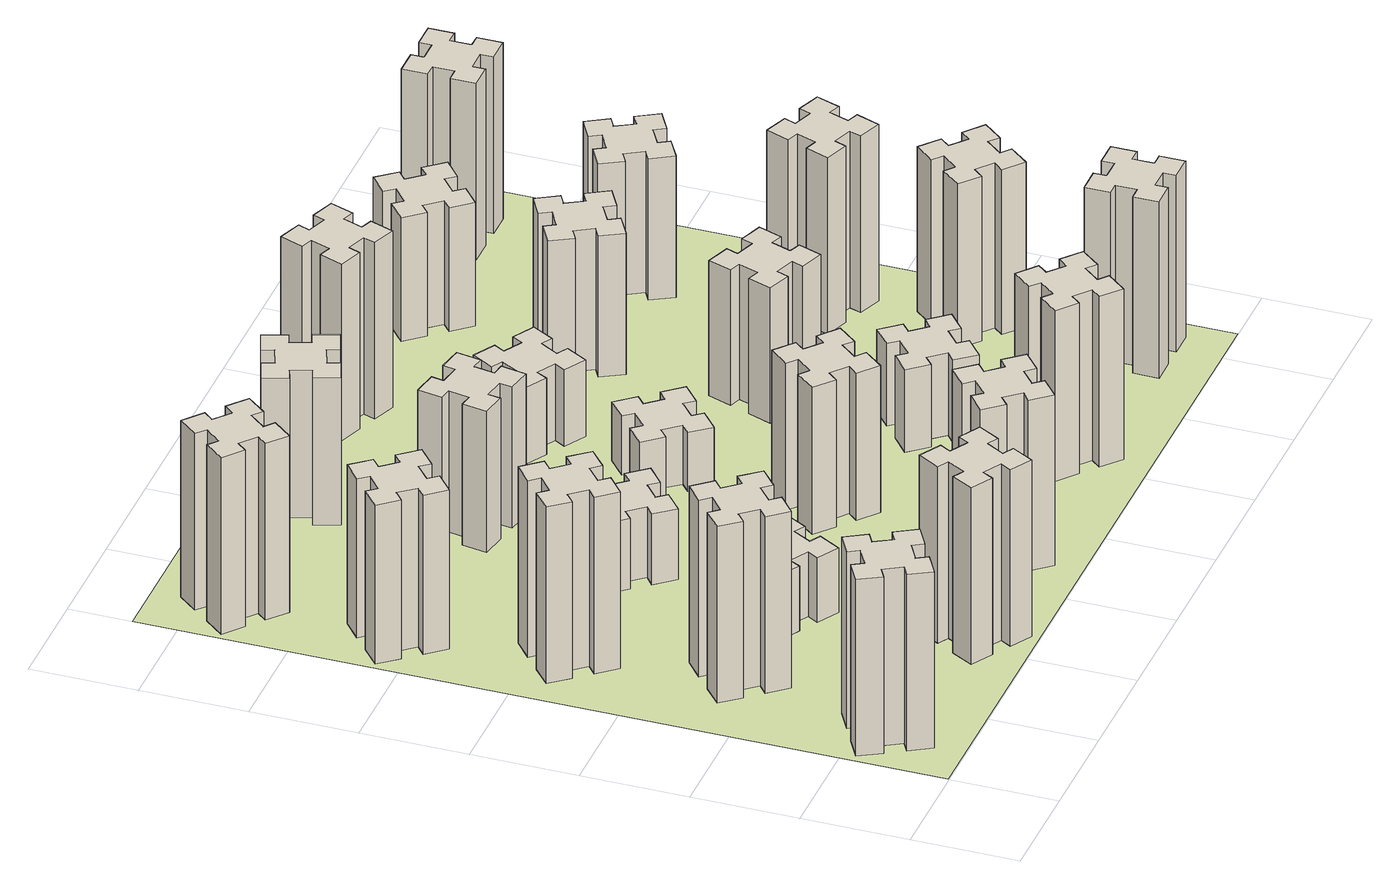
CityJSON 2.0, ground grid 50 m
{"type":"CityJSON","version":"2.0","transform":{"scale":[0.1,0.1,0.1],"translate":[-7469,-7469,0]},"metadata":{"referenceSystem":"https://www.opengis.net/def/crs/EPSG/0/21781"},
"CityObjects":{
"building1":{"type":"Building","attributes":{"class":"1000","function":"1000","usage":"1000","yearOfConstruction":2016,"roofType":"1000","measuredHeight":90,"storeysAboveGround":30,"storeysBelowGround":0},"geometry":[{"type":"Solid","lod":"1","boundaries":[[[[0,1,2,3,4,5,6,7,8,9,10,11,12,13,14,15,16,17,18,19]],[[17,16,20,21]],[[16,15,22,20]],[[15,14,23,22]],[[14,13,24,23]],[[13,12,25,24]],[[12,11,26,25]],[[11,10,27,26]],[[10,9,28,27]],[[9,8,29,28]],[[8,7,30,29]],[[7,6,31,30]],[[6,5,32,31]],[[5,4,33,32]],[[4,3,34,33]],[[3,2,35,34]],[[2,1,36,35]],[[1,0,37,36]],[[0,19,38,37]],[[19,18,39,38]],[[18,17,21,39]],[[24,25,26,27,28,29,30,31,32,33,34,35,36,37,38,39,21,20,22,23]]]]}]},
"building2":{"type":"Building","attributes":{"class":"1000","function":"1000","usage":"1000","yearOfConstruction":2016,"roofType":"1000","measuredHeight":90,"storeysAboveGround":30,"storeysBelowGround":0},"geometry":[{"type":"Solid","lod":"1","boundaries":[[[[40,41,42,43,44,45,46,47,48,49,50,51,52,53,54,55,56,57,58,59]],[[57,56,60,61]],[[56,55,62,60]],[[55,54,63,62]],[[54,53,64,63]],[[53,52,65,64]],[[52,51,66,65]],[[51,50,67,66]],[[50,49,68,67]],[[49,48,69,68]],[[48,47,70,69]],[[47,46,71,70]],[[46,45,72,71]],[[45,44,73,72]],[[44,43,74,73]],[[43,42,75,74]],[[42,41,76,75]],[[41,40,77,76]],[[40,59,78,77]],[[59,58,79,78]],[[58,57,61,79]],[[64,65,66,67,68,69,70,71,72,73,74,75,76,77,78,79,61,60,62,63]]]]}]},
"building3":{"type":"Building","attributes":{"class":"1000","function":"1000","usage":"1000","yearOfConstruction":2016,"roofType":"1000","measuredHeight":90,"storeysAboveGround":30,"storeysBelowGround":0},"geometry":[{"type":"Solid","lod":"1","boundaries":[[[[80,81,82,83,84,85,86,87,88,89,90,91,92,93,94,95,96,97,98,99]],[[97,96,100,101]],[[96,95,102,100]],[[95,94,103,102]],[[94,93,104,103]],[[93,92,105,104]],[[92,91,106,105]],[[91,90,107,106]],[[90,89,108,107]],[[89,88,109,108]],[[88,87,110,109]],[[87,86,111,110]],[[86,85,112,111]],[[85,84,113,112]],[[84,83,114,113]],[[83,82,115,114]],[[82,81,116,115]],[[81,80,117,116]],[[80,99,118,117]],[[99,98,119,118]],[[98,97,101,119]],[[104,105,106,107,108,109,110,111,112,113,114,115,116,117,118,119,101,100,102,103]]]]}]},
"building4":{"type":"Building","attributes":{"class":"1000","function":"1000","usage":"1000","yearOfConstruction":2016,"roofType":"1000","measuredHeight":81,"storeysAboveGround":30,"storeysBelowGround":0},"geometry":[{"type":"Solid","lod":"1","boundaries":[[[[120,121,122,123,124,125,126,127,128,129,130,131,132,133,134,135,136,137,138,139]],[[137,136,140,141]],[[136,135,142,140]],[[135,134,143,142]],[[134,133,144,143]],[[133,132,145,144]],[[132,131,146,145]],[[131,130,147,146]],[[130,129,148,147]],[[129,128,149,148]],[[128,127,150,149]],[[127,126,151,150]],[[126,125,152,151]],[[125,124,153,152]],[[124,123,154,153]],[[123,122,155,154]],[[122,121,156,155]],[[121,120,157,156]],[[120,139,158,157]],[[139,138,159,158]],[[138,137,141,159]],[[144,145,146,147,148,149,150,151,152,153,154,155,156,157,158,159,141,140,142,143]]]]}]},
"building5":{"type":"Building","attributes":{"class":"1000","function":"1000","usage":"1000","yearOfConstruction":2016,"roofType":"1000","measuredHeight":90,"storeysAboveGround":30,"storeysBelowGround":0},"geometry":[{"type":"Solid","lod":"1","boundaries":[[[[160,161,162,163,164,165,166,167,168,169,170,171,172,173,174,175,176,177,178,179]],[[177,176,180,181]],[[176,175,182,180]],[[175,174,183,182]],[[174,173,184,183]],[[173,172,185,184]],[[172,171,186,185]],[[171,170,187,186]],[[170,169,188,187]],[[169,168,189,188]],[[168,167,190,189]],[[167,166,191,190]],[[166,165,192,191]],[[165,164,193,192]],[[164,163,194,193]],[[163,162,195,194]],[[162,161,196,195]],[[161,160,197,196]],[[160,179,198,197]],[[179,178,199,198]],[[178,177,181,199]],[[184,185,186,187,188,189,190,191,192,193,194,195,196,197,198,199,181,180,182,183]]]]}]},
"building6":{"type":"Building","attributes":{"class":"1000","function":"1000","usage":"1000","yearOfConstruction":2016,"roofType":"1000","measuredHeight":90,"storeysAboveGround":30,"storeysBelowGround":0},"geometry":[{"type":"Solid","lod":"1","boundaries":[[[[200,201,202,203,204,205,206,207,208,209,210,211,212,213,214,215,216,217,218,219]],[[217,216,220,221]],[[216,215,222,220]],[[215,214,223,222]],[[214,213,224,223]],[[213,212,225,224]],[[212,211,226,225]],[[211,210,227,226]],[[210,209,228,227]],[[209,208,229,228]],[[208,207,230,229]],[[207,206,231,230]],[[206,205,232,231]],[[205,204,233,232]],[[204,203,234,233]],[[203,202,235,234]],[[202,201,236,235]],[[201,200,237,236]],[[200,219,238,237]],[[219,218,239,238]],[[218,217,221,239]],[[224,225,226,227,228,229,230,231,232,233,234,235,236,237,238,239,221,220,222,223]]]]}]},
"building7":{"type":"Building","attributes":{"class":"1000","function":"1000","usage":"1000","yearOfConstruction":2016,"roofType":"1000","measuredHeight":33,"storeysAboveGround":30,"storeysBelowGround":0},"geometry":[{"type":"Solid","lod":"1","boundaries":[[[[240,241,242,243,244,245,246,247,248,249,250,251,252,253,254,255,256,257,258,259]],[[257,256,260,261]],[[256,255,262,260]],[[255,254,263,262]],[[254,253,264,263]],[[253,252,265,264]],[[252,251,266,265]],[[251,250,267,266]],[[250,249,268,267]],[[249,248,269,268]],[[248,247,270,269]],[[247,246,271,270]],[[246,245,272,271]],[[245,244,273,272]],[[244,243,274,273]],[[243,242,275,274]],[[242,241,276,275]],[[241,240,277,276]],[[240,259,278,277]],[[259,258,279,278]],[[258,257,261,279]],[[264,265,266,267,268,269,270,271,272,273,274,275,276,277,278,279,261,260,262,263]]]]}]},
"building8":{"type":"Building","attributes":{"class":"1000","function":"1000","usage":"1000","yearOfConstruction":2016,"roofType":"1000","measuredHeight":36,"storeysAboveGround":30,"storeysBelowGround":0},"geometry":[{"type":"Solid","lod":"1","boundaries":[[[[280,281,282,283,284,285,286,287,288,289,290,291,292,293,294,295,296,297,298,299]],[[297,296,300,301]],[[296,295,302,300]],[[295,294,303,302]],[[294,293,304,303]],[[293,292,305,304]],[[292,291,306,305]],[[291,290,307,306]],[[290,289,308,307]],[[289,288,309,308]],[[288,287,310,309]],[[287,286,311,310]],[[286,285,312,311]],[[285,284,313,312]],[[284,283,314,313]],[[283,282,315,314]],[[282,281,316,315]],[[281,280,317,316]],[[280,299,318,317]],[[299,298,319,318]],[[298,297,301,319]],[[304,305,306,307,308,309,310,311,312,313,314,315,316,317,318,319,301,300,302,303]]]]}]},
"building9":{"type":"Building","attributes":{"class":"1000","function":"1000","usage":"1000","yearOfConstruction":2016,"roofType":"1000","measuredHeight":87,"storeysAboveGround":30,"storeysBelowGround":0},"geometry":[{"type":"Solid","lod":"1","boundaries":[[[[320,321,322,323,324,325,326,327,328,329,330,331,332,333,334,335,336,337,338,339]],[[337,336,340,341]],[[336,335,342,340]],[[335,334,343,342]],[[334,333,344,343]],[[333,332,345,344]],[[332,331,346,345]],[[331,330,347,346]],[[330,329,348,347]],[[329,328,349,348]],[[328,327,350,349]],[[327,326,351,350]],[[326,325,352,351]],[[325,324,353,352]],[[324,323,354,353]],[[323,322,355,354]],[[322,321,356,355]],[[321,320,357,356]],[[320,339,358,357]],[[339,338,359,358]],[[338,337,341,359]],[[344,345,346,347,348,349,350,351,352,353,354,355,356,357,358,359,341,340,342,343]]]]}]},
"building10":{"type":"Building","attributes":{"class":"1000","function":"1000","usage":"1000","yearOfConstruction":2016,"roofType":"1000","measuredHeight":72,"storeysAboveGround":30,"storeysBelowGround":0},"geometry":[{"type":"Solid","lod":"1","boundaries":[[[[360,361,362,363,364,365,366,367,368,369,370,371,372,373,374,375,376,377,378,379]],[[377,376,380,381]],[[376,375,382,380]],[[375,374,383,382]],[[374,373,384,383]],[[373,372,385,384]],[[372,371,386,385]],[[371,370,387,386]],[[370,369,388,387]],[[369,368,389,388]],[[368,367,390,389]],[[367,366,391,390]],[[366,365,392,391]],[[365,364,393,392]],[[364,363,394,393]],[[363,362,395,394]],[[362,361,396,395]],[[361,360,397,396]],[[360,379,398,397]],[[379,378,399,398]],[[378,377,381,399]],[[384,385,386,387,388,389,390,391,392,393,394,395,396,397,398,399,381,380,382,383]]]]}]},
"building11":{"type":"Building","attributes":{"class":"1000","function":"1000","usage":"1000","yearOfConstruction":2016,"roofType":"1000","measuredHeight":75,"storeysAboveGround":30,"storeysBelowGround":0},"geometry":[{"type":"Solid","lod":"1","boundaries":[[[[400,401,402,403,404,405,406,407,408,409,410,411,412,413,414,415,416,417,418,419]],[[417,416,420,421]],[[416,415,422,420]],[[415,414,423,422]],[[414,413,424,423]],[[413,412,425,424]],[[412,411,426,425]],[[411,410,427,426]],[[410,409,428,427]],[[409,408,429,428]],[[408,407,430,429]],[[407,406,431,430]],[[406,405,432,431]],[[405,404,433,432]],[[404,403,434,433]],[[403,402,435,434]],[[402,401,436,435]],[[401,400,437,436]],[[400,419,438,437]],[[419,418,439,438]],[[418,417,421,439]],[[424,425,426,427,428,429,430,431,432,433,434,435,436,437,438,439,421,420,422,423]]]]}]},
"building12":{"type":"Building","attributes":{"class":"1000","function":"1000","usage":"1000","yearOfConstruction":2016,"roofType":"1000","measuredHeight":75,"storeysAboveGround":30,"storeysBelowGround":0},"geometry":[{"type":"Solid","lod":"1","boundaries":[[[[440,441,442,443,444,445,446,447,448,449,450,451,452,453,454,455,456,457,458,459]],[[457,456,460,461]],[[456,455,462,460]],[[455,454,463,462]],[[454,453,464,463]],[[453,452,465,464]],[[452,451,466,465]],[[451,450,467,466]],[[450,449,468,467]],[[449,448,469,468]],[[448,447,470,469]],[[447,446,471,470]],[[446,445,472,471]],[[445,444,473,472]],[[444,443,474,473]],[[443,442,475,474]],[[442,441,476,475]],[[441,440,477,476]],[[440,459,478,477]],[[459,458,479,478]],[[458,457,461,479]],[[464,465,466,467,468,469,470,471,472,473,474,475,476,477,478,479,461,460,462,463]]]]}]},
"building13":{"type":"Building","attributes":{"class":"1000","function":"1000","usage":"1000","yearOfConstruction":2016,"roofType":"1000","measuredHeight":30,"storeysAboveGround":30,"storeysBelowGround":0},"geometry":[{"type":"Solid","lod":"1","boundaries":[[[[480,481,482,483,484,485,486,487,488,489,490,491,492,493,494,495,496,497,498,499]],[[497,496,500,501]],[[496,495,502,500]],[[495,494,503,502]],[[494,493,504,503]],[[493,492,505,504]],[[492,491,506,505]],[[491,490,507,506]],[[490,489,508,507]],[[489,488,509,508]],[[488,487,510,509]],[[487,486,511,510]],[[486,485,512,511]],[[485,484,513,512]],[[484,483,514,513]],[[483,482,515,514]],[[482,481,516,515]],[[481,480,517,516]],[[480,499,518,517]],[[499,498,519,518]],[[498,497,501,519]],[[504,505,506,507,508,509,510,511,512,513,514,515,516,517,518,519,501,500,502,503]]]]}]},
"building14":{"type":"Building","attributes":{"class":"1000","function":"1000","usage":"1000","yearOfConstruction":2016,"roofType":"1000","measuredHeight":87,"storeysAboveGround":30,"storeysBelowGround":0},"geometry":[{"type":"Solid","lod":"1","boundaries":[[[[520,521,522,523,524,525,526,527,528,529,530,531,532,533,534,535,536,537,538,539]],[[537,536,540,541]],[[536,535,542,540]],[[535,534,543,542]],[[534,533,544,543]],[[533,532,545,544]],[[532,531,546,545]],[[531,530,547,546]],[[530,529,548,547]],[[529,528,549,548]],[[528,527,550,549]],[[527,526,551,550]],[[526,525,552,551]],[[525,524,553,552]],[[524,523,554,553]],[[523,522,555,554]],[[522,521,556,555]],[[521,520,557,556]],[[520,539,558,557]],[[539,538,559,558]],[[538,537,541,559]],[[544,545,546,547,548,549,550,551,552,553,554,555,556,557,558,559,541,540,542,543]]]]}]},
"building15":{"type":"Building","attributes":{"class":"1000","function":"1000","usage":"1000","yearOfConstruction":2016,"roofType":"1000","measuredHeight":39,"storeysAboveGround":30,"storeysBelowGround":0},"geometry":[{"type":"Solid","lod":"1","boundaries":[[[[560,561,562,563,564,565,566,567,568,569,570,571,572,573,574,575,576,577,578,579]],[[577,576,580,581]],[[576,575,582,580]],[[575,574,583,582]],[[574,573,584,583]],[[573,572,585,584]],[[572,571,586,585]],[[571,570,587,586]],[[570,569,588,587]],[[569,568,589,588]],[[568,567,590,589]],[[567,566,591,590]],[[566,565,592,591]],[[565,564,593,592]],[[564,563,594,593]],[[563,562,595,594]],[[562,561,596,595]],[[561,560,597,596]],[[560,579,598,597]],[[579,578,599,598]],[[578,577,581,599]],[[584,585,586,587,588,589,590,591,592,593,594,595,596,597,598,599,581,580,582,583]]]]}]},
"building16":{"type":"Building","attributes":{"class":"1000","function":"1000","usage":"1000","yearOfConstruction":2016,"roofType":"1000","measuredHeight":90,"storeysAboveGround":30,"storeysBelowGround":0},"geometry":[{"type":"Solid","lod":"1","boundaries":[[[[600,601,602,603,604,605,606,607,608,609,610,611,612,613,614,615,616,617,618,619]],[[617,616,620,621]],[[616,615,622,620]],[[615,614,623,622]],[[614,613,624,623]],[[613,612,625,624]],[[612,611,626,625]],[[611,610,627,626]],[[610,609,628,627]],[[609,608,629,628]],[[608,607,630,629]],[[607,606,631,630]],[[606,605,632,631]],[[605,604,633,632]],[[604,603,634,633]],[[603,602,635,634]],[[602,601,636,635]],[[601,600,637,636]],[[600,619,638,637]],[[619,618,639,638]],[[618,617,621,639]],[[624,625,626,627,628,629,630,631,632,633,634,635,636,637,638,639,621,620,622,623]]]]}]},
"building17":{"type":"Building","attributes":{"class":"1000","function":"1000","usage":"1000","yearOfConstruction":2016,"roofType":"1000","measuredHeight":42,"storeysAboveGround":30,"storeysBelowGround":0},"geometry":[{"type":"Solid","lod":"1","boundaries":[[[[640,641,642,643,644,645,646,647,648,649,650,651,652,653,654,655,656,657,658,659]],[[657,656,660,661]],[[656,655,662,660]],[[655,654,663,662]],[[654,653,664,663]],[[653,652,665,664]],[[652,651,666,665]],[[651,650,667,666]],[[650,649,668,667]],[[649,648,669,668]],[[648,647,670,669]],[[647,646,671,670]],[[646,645,672,671]],[[645,644,673,672]],[[644,643,674,673]],[[643,642,675,674]],[[642,641,676,675]],[[641,640,677,676]],[[640,659,678,677]],[[659,658,679,678]],[[658,657,661,679]],[[664,665,666,667,668,669,670,671,672,673,674,675,676,677,678,679,661,660,662,663]]]]}]},
"building18":{"type":"Building","attributes":{"class":"1000","function":"1000","usage":"1000","yearOfConstruction":2016,"roofType":"1000","measuredHeight":69,"storeysAboveGround":30,"storeysBelowGround":0},"geometry":[{"type":"Solid","lod":"1","boundaries":[[[[680,681,682,683,684,685,686,687,688,689,690,691,692,693,694,695,696,697,698,699]],[[697,696,700,701]],[[696,695,702,700]],[[695,694,703,702]],[[694,693,704,703]],[[693,692,705,704]],[[692,691,706,705]],[[691,690,707,706]],[[690,689,708,707]],[[689,688,709,708]],[[688,687,710,709]],[[687,686,711,710]],[[686,685,712,711]],[[685,684,713,712]],[[684,683,714,713]],[[683,682,715,714]],[[682,681,716,715]],[[681,680,717,716]],[[680,699,718,717]],[[699,698,719,718]],[[698,697,701,719]],[[704,705,706,707,708,709,710,711,712,713,714,715,716,717,718,719,701,700,702,703]]]]}]},
"building19":{"type":"Building","attributes":{"class":"1000","function":"1000","usage":"1000","yearOfConstruction":2016,"roofType":"1000","measuredHeight":72,"storeysAboveGround":30,"storeysBelowGround":0},"geometry":[{"type":"Solid","lod":"1","boundaries":[[[[720,721,722,723,724,725,726,727,728,729,730,731,732,733,734,735,736,737,738,739]],[[737,736,740,741]],[[736,735,742,740]],[[735,734,743,742]],[[734,733,744,743]],[[733,732,745,744]],[[732,731,746,745]],[[731,730,747,746]],[[730,729,748,747]],[[729,728,749,748]],[[728,727,750,749]],[[727,726,751,750]],[[726,725,752,751]],[[725,724,753,752]],[[724,723,754,753]],[[723,722,755,754]],[[722,721,756,755]],[[721,720,757,756]],[[720,739,758,757]],[[739,738,759,758]],[[738,737,741,759]],[[744,745,746,747,748,749,750,751,752,753,754,755,756,757,758,759,741,740,742,743]]]]}]},
"building20":{"type":"Building","attributes":{"class":"1000","function":"1000","usage":"1000","yearOfConstruction":2016,"roofType":"1000","measuredHeight":90,"storeysAboveGround":30,"storeysBelowGround":0},"geometry":[{"type":"Solid","lod":"1","boundaries":[[[[760,761,762,763,764,765,766,767,768,769,770,771,772,773,774,775,776,777,778,779]],[[777,776,780,781]],[[776,775,782,780]],[[775,774,783,782]],[[774,773,784,783]],[[773,772,785,784]],[[772,771,786,785]],[[771,770,787,786]],[[770,769,788,787]],[[769,768,789,788]],[[768,767,790,789]],[[767,766,791,790]],[[766,765,792,791]],[[765,764,793,792]],[[764,763,794,793]],[[763,762,795,794]],[[762,761,796,795]],[[761,760,797,796]],[[760,779,798,797]],[[779,778,799,798]],[[778,777,781,799]],[[784,785,786,787,788,789,790,791,792,793,794,795,796,797,798,799,781,780,782,783]]]]}]},
"building21":{"type":"Building","attributes":{"class":"1000","function":"1000","usage":"1000","yearOfConstruction":2016,"roofType":"1000","measuredHeight":63,"storeysAboveGround":30,"storeysBelowGround":0},"geometry":[{"type":"Solid","lod":"1","boundaries":[[[[800,801,802,803,804,805,806,807,808,809,810,811,812,813,814,815,816,817,818,819]],[[817,816,820,821]],[[816,815,822,820]],[[815,814,823,822]],[[814,813,824,823]],[[813,812,825,824]],[[812,811,826,825]],[[811,810,827,826]],[[810,809,828,827]],[[809,808,829,828]],[[808,807,830,829]],[[807,806,831,830]],[[806,805,832,831]],[[805,804,833,832]],[[804,803,834,833]],[[803,802,835,834]],[[802,801,836,835]],[[801,800,837,836]],[[800,819,838,837]],[[819,818,839,838]],[[818,817,821,839]],[[824,825,826,827,828,829,830,831,832,833,834,835,836,837,838,839,821,820,822,823]]]]}]},
"building22":{"type":"Building","attributes":{"class":"1000","function":"1000","usage":"1000","yearOfConstruction":2016,"roofType":"1000","measuredHeight":84,"storeysAboveGround":30,"storeysBelowGround":0},"geometry":[{"type":"Solid","lod":"1","boundaries":[[[[840,841,842,843,844,845,846,847,848,849,850,851,852,853,854,855,856,857,858,859]],[[857,856,860,861]],[[856,855,862,860]],[[855,854,863,862]],[[854,853,864,863]],[[853,852,865,864]],[[852,851,866,865]],[[851,850,867,866]],[[850,849,868,867]],[[849,848,869,868]],[[848,847,870,869]],[[847,846,871,870]],[[846,845,872,871]],[[845,844,873,872]],[[844,843,874,873]],[[843,842,875,874]],[[842,841,876,875]],[[841,840,877,876]],[[840,859,878,877]],[[859,858,879,878]],[[858,857,861,879]],[[864,865,866,867,868,869,870,871,872,873,874,875,876,877,878,879,861,860,862,863]]]]}]},
"building23":{"type":"Building","attributes":{"class":"1000","function":"1000","usage":"1000","yearOfConstruction":2016,"roofType":"1000","measuredHeight":90,"storeysAboveGround":30,"storeysBelowGround":0},"geometry":[{"type":"Solid","lod":"1","boundaries":[[[[880,881,882,883,884,885,886,887,888,889,890,891,892,893,894,895,896,897,898,899]],[[897,896,900,901]],[[896,895,902,900]],[[895,894,903,902]],[[894,893,904,903]],[[893,892,905,904]],[[892,891,906,905]],[[891,890,907,906]],[[890,889,908,907]],[[889,888,909,908]],[[888,887,910,909]],[[887,886,911,910]],[[886,885,912,911]],[[885,884,913,912]],[[884,883,914,913]],[[883,882,915,914]],[[882,881,916,915]],[[881,880,917,916]],[[880,899,918,917]],[[899,898,919,918]],[[898,897,901,919]],[[904,905,906,907,908,909,910,911,912,913,914,915,916,917,918,919,901,900,902,903]]]]}]},
"building24":{"type":"Building","attributes":{"class":"1000","function":"1000","usage":"1000","yearOfConstruction":2016,"roofType":"1000","measuredHeight":72,"storeysAboveGround":30,"storeysBelowGround":0},"geometry":[{"type":"Solid","lod":"1","boundaries":[[[[920,921,922,923,924,925,926,927,928,929,930,931,932,933,934,935,936,937,938,939]],[[937,936,940,941]],[[936,935,942,940]],[[935,934,943,942]],[[934,933,944,943]],[[933,932,945,944]],[[932,931,946,945]],[[931,930,947,946]],[[930,929,948,947]],[[929,928,949,948]],[[928,927,950,949]],[[927,926,951,950]],[[926,925,952,951]],[[925,924,953,952]],[[924,923,954,953]],[[923,922,955,954]],[[922,921,956,955]],[[921,920,957,956]],[[920,939,958,957]],[[939,938,959,958]],[[938,937,941,959]],[[944,945,946,947,948,949,950,951,952,953,954,955,956,957,958,959,941,940,942,943]]]]}]},
"building25":{"type":"Building","attributes":{"class":"1000","function":"1000","usage":"1000","yearOfConstruction":2016,"roofType":"1000","measuredHeight":90,"storeysAboveGround":30,"storeysBelowGround":0},"geometry":[{"type":"Solid","lod":"1","boundaries":[[[[960,961,962,963,964,965,966,967,968,969,970,971,972,973,974,975,976,977,978,979]],[[977,976,980,981]],[[976,975,982,980]],[[975,974,983,982]],[[974,973,984,983]],[[973,972,985,984]],[[972,971,986,985]],[[971,970,987,986]],[[970,969,988,987]],[[969,968,989,988]],[[968,967,990,989]],[[967,966,991,990]],[[966,965,992,991]],[[965,964,993,992]],[[964,963,994,993]],[[963,962,995,994]],[[962,961,996,995]],[[961,960,997,996]],[[960,979,998,997]],[[979,978,999,998]],[[978,977,981,999]],[[984,985,986,987,988,989,990,991,992,993,994,995,996,997,998,999,981,980,982,983]]]]}]},
"landuse1":{"type":"LandUse","attributes":{"name":"plot1","function":"1010"},"geometry":[{"type":"MultiSurface","lod":"1","boundaries":[[[1000,1001,1002,1003]]]}]}
},
"vertices":[
[287,255,0],[374,305,0],[404,253,0],[508,313,0],[448,417,0],[396,387,0],[346,474,0],[398,504,0],[338,608,0],[234,548,0],[264,496,0],[177,446,0],[147,498,0],[43,438,0],[103,334,0],[155,364,0],[205,277,0],[153,247,0],[213,143,0],[317,203,0],[205,277,900],[153,247,900],[155,364,900],[103,334,900],[43,438,900],[147,498,900],[177,446,900],[264,496,900],[234,548,900],[338,608,900],[398,504,900],[346,474,900],[396,387,900],[448,417,900],[508,313,900],[404,253,900],[374,305,900],[287,255,900],[317,203,900],[213,143,900],
[592,1148,0],[527,1224,0],[573,1263,0],[496,1355,0],[404,1278,0],[443,1232,0],[366,1167,0],[328,1213,0],[236,1136,0],[313,1044,0],[359,1083,0],[423,1006,0],[377,968,0],[454,876,0],[546,953,0],[508,999,0],[584,1063,0],[623,1017,0],[715,1094,0],[638,1186,0],[584,1063,900],[623,1017,900],[508,999,900],[546,953,900],[454,876,900],[377,968,900],[423,1006,900],[359,1083,900],[313,1044,900],[236,1136,900],[328,1213,900],[366,1167,900],[443,1232,900],[404,1278,900],[496,1355,900],[573,1263,900],[527,1224,900],[592,1148,900],[638,1186,900],[715,1094,900],
[492,1888,0],[427,1964,0],[473,2003,0],[396,2095,0],[304,2018,0],[343,1972,0],[266,1907,0],[228,1953,0],[136,1876,0],[213,1784,0],[259,1823,0],[323,1746,0],[277,1708,0],[354,1616,0],[446,1693,0],[408,1739,0],[484,1803,0],[523,1757,0],[615,1834,0],[538,1926,0],[484,1803,900],[523,1757,900],[408,1739,900],[446,1693,900],[354,1616,900],[277,1708,900],[323,1746,900],[259,1823,900],[213,1784,900],[136,1876,900],[228,1953,900],[266,1907,900],[343,1972,900],[304,2018,900],[396,2095,900],[473,2003,900],[427,1964,900],[492,1888,900],[538,1926,900],[615,1834,900],
[243,2712,0],[166,2647,0],[128,2693,0],[36,2616,0],[113,2524,0],[159,2563,0],[223,2486,0],[177,2448,0],[254,2356,0],[346,2433,0],[308,2479,0],[384,2543,0],[423,2497,0],[515,2574,0],[438,2666,0],[392,2628,0],[327,2704,0],[373,2743,0],[296,2835,0],[204,2758,0],[327,2704,810],[373,2743,810],[392,2628,810],[438,2666,810],[515,2574,810],[423,2497,810],[384,2543,810],[308,2479,810],[346,2433,810],[254,2356,810],[177,2448,810],[223,2486,810],[159,2563,810],[113,2524,810],[36,2616,810],[128,2693,810],[166,2647,810],[243,2712,810],[204,2758,810],[296,2835,810],
[1214,346,0],[1127,396,0],[1157,448,0],[1053,508,0],[993,404,0],[1045,374,0],[995,287,0],[943,317,0],[883,213,0],[987,153,0],[1017,205,0],[1104,155,0],[1074,103,0],[1178,43,0],[1238,147,0],[1186,177,0],[1236,264,0],[1288,234,0],[1348,338,0],[1244,398,0],[1236,264,900],[1288,234,900],[1186,177,900],[1238,147,900],[1178,43,900],[1074,103,900],[1104,155,900],[1017,205,900],[987,153,900],[883,213,900],[943,317,900],[995,287,900],[1045,374,900],[993,404,900],[1053,508,900],[1157,448,900],[1127,396,900],[1214,346,900],[1244,398,900],[1348,338,900],
[384,3387,0],[308,3452,0],[346,3498,0],[254,3575,0],[177,3483,0],[223,3444,0],[159,3368,0],[113,3406,0],[36,3314,0],[128,3237,0],[166,3283,0],[243,3219,0],[204,3173,0],[296,3096,0],[373,3188,0],[327,3226,0],[392,3303,0],[438,3264,0],[515,3356,0],[423,3433,0],[392,3303,900],[438,3264,900],[327,3226,900],[373,3188,900],[296,3096,900],[204,3173,900],[243,3219,900],[166,3283,900],[128,3237,900],[36,3314,900],[113,3406,900],[159,3368,900],[223,3444,900],[177,3483,900],[254,3575,900],[346,3498,900],[308,3452,900],[384,3387,900],[423,3433,900],[515,3356,900],
[1086,1017,0],[1136,1104,0],[1188,1074,0],[1248,1178,0],[1144,1238,0],[1114,1186,0],[1027,1236,0],[1057,1288,0],[953,1348,0],[893,1244,0],[945,1214,0],[895,1127,0],[843,1157,0],[783,1053,0],[887,993,0],[917,1045,0],[1004,995,0],[974,943,0],[1078,883,0],[1138,987,0],[1004,995,330],[974,943,330],[917,1045,330],[887,993,330],[783,1053,330],[843,1157,330],[895,1127,330],[945,1214,330],[893,1244,330],[953,1348,330],[1057,1288,330],[1027,1236,330],[1114,1186,330],[1144,1238,330],[1248,1178,330],[1188,1074,330],[1136,1104,330],[1086,1017,330],[1138,987,330],[1078,883,330],
[1083,1972,0],[1006,1907,0],[968,1953,0],[876,1876,0],[953,1784,0],[999,1823,0],[1063,1746,0],[1017,1708,0],[1094,1616,0],[1186,1693,0],[1148,1739,0],[1224,1803,0],[1263,1757,0],[1355,1834,0],[1278,1926,0],[1232,1888,0],[1167,1964,0],[1213,2003,0],[1136,2095,0],[1044,2018,0],[1167,1964,360],[1213,2003,360],[1232,1888,360],[1278,1926,360],[1355,1834,360],[1263,1757,360],[1224,1803,360],[1148,1739,360],[1186,1693,360],[1094,1616,360],[1017,1708,360],[1063,1746,360],[999,1823,360],[953,1784,360],[876,1876,360],[968,1953,360],[1006,1907,360],[1083,1972,360],[1044,2018,360],[1136,2095,360],
[1639,343,0],[1703,266,0],[1657,228,0],[1734,136,0],[1826,213,0],[1788,259,0],[1864,323,0],[1903,277,0],[1995,354,0],[1918,446,0],[1872,408,0],[1807,484,0],[1853,523,0],[1776,615,0],[1684,538,0],[1723,492,0],[1646,427,0],[1608,473,0],[1516,396,0],[1593,304,0],[1646,427,870],[1608,473,870],[1723,492,870],[1684,538,870],[1776,615,870],[1853,523,870],[1807,484,870],[1872,408,870],[1918,446,870],[1995,354,870],[1903,277,870],[1864,323,870],[1788,259,870],[1826,213,870],[1734,136,870],[1657,228,870],[1703,266,870],[1639,343,870],[1593,304,870],[1516,396,870],
[1147,2496,0],[1245,2478,0],[1235,2419,0],[1353,2398,0],[1374,2517,0],[1315,2527,0],[1332,2625,0],[1391,2615,0],[1412,2733,0],[1294,2754,0],[1284,2695,0],[1185,2712,0],[1196,2771,0],[1077,2792,0],[1057,2674,0],[1116,2664,0],[1098,2565,0],[1039,2576,0],[1018,2457,0],[1137,2437,0],[1098,2565,720],[1039,2576,720],[1116,2664,720],[1057,2674,720],[1077,2792,720],[1196,2771,720],[1185,2712,720],[1284,2695,720],[1294,2754,720],[1412,2733,720],[1391,2615,720],[1332,2625,720],[1315,2527,720],[1374,2517,720],[1353,2398,720],[1235,2419,720],[1245,2478,720],[1147,2496,720],[1137,2437,720],[1018,2457,720],
[1125,3456,0],[1031,3422,0],[1010,3478,0],[897,3437,0],[939,3324,0],[995,3345,0],[1029,3251,0],[973,3230,0],[1014,3117,0],[1127,3159,0],[1106,3215,0],[1200,3249,0],[1220,3193,0],[1333,3234,0],[1292,3347,0],[1236,3326,0],[1202,3420,0],[1258,3440,0],[1217,3553,0],[1104,3512,0],[1202,3420,750],[1258,3440,750],[1236,3326,750],[1292,3347,750],[1333,3234,750],[1220,3193,750],[1200,3249,750],[1106,3215,750],[1127,3159,750],[1014,3117,750],[973,3230,750],[1029,3251,750],[995,3345,750],[939,3324,750],[897,3437,750],[1010,3478,750],[1031,3422,750],[1125,3456,750],[1104,3512,750],[1217,3553,750],
[1803,1324,0],[1739,1248,0],[1693,1286,0],[1616,1194,0],[1708,1117,0],[1746,1163,0],[1823,1099,0],[1784,1053,0],[1876,976,0],[1953,1068,0],[1907,1106,0],[1972,1183,0],[2018,1144,0],[2095,1236,0],[2003,1313,0],[1964,1267,0],[1888,1332,0],[1926,1378,0],[1834,1455,0],[1757,1363,0],[1888,1332,750],[1926,1378,750],[1964,1267,750],[2003,1313,750],[2095,1236,750],[2018,1144,750],[1972,1183,750],[1907,1106,750],[1953,1068,750],[1876,976,750],[1784,1053,750],[1823,1099,750],[1746,1163,750],[1708,1117,750],[1616,1194,750],[1693,1286,750],[1739,1248,750],[1803,1324,750],[1757,1363,750],[1834,1455,750],
[1972,1988,0],[1907,2064,0],[1953,2103,0],[1876,2195,0],[1784,2118,0],[1823,2072,0],[1746,2007,0],[1708,2053,0],[1616,1976,0],[1693,1884,0],[1739,1923,0],[1803,1846,0],[1757,1808,0],[1834,1716,0],[1926,1793,0],[1888,1839,0],[1964,1903,0],[2003,1857,0],[2095,1934,0],[2018,2026,0],[1964,1903,300],[2003,1857,300],[1888,1839,300],[1926,1793,300],[1834,1716,300],[1757,1808,300],[1803,1846,300],[1739,1923,300],[1693,1884,300],[1616,1976,300],[1708,2053,300],[1746,2007,300],[1823,2072,300],[1784,2118,300],[1876,2195,300],[1953,2103,300],[1907,2064,300],[1972,1988,300],[2018,2026,300],[2095,1934,300],
[2486,323,0],[2563,259,0],[2524,213,0],[2616,136,0],[2693,228,0],[2647,266,0],[2712,343,0],[2758,304,0],[2835,396,0],[2743,473,0],[2704,427,0],[2628,492,0],[2666,538,0],[2574,615,0],[2497,523,0],[2543,484,0],[2479,408,0],[2433,446,0],[2356,354,0],[2448,277,0],[2479,408,870],[2433,446,870],[2543,484,870],[2497,523,870],[2574,615,870],[2666,538,870],[2628,492,870],[2704,427,870],[2743,473,870],[2835,396,870],[2758,304,870],[2712,343,870],[2647,266,870],[2693,228,870],[2616,136,870],[2524,213,870],[2563,259,870],[2486,323,870],[2448,277,870],[2356,354,870],
[2026,2497,0],[2076,2584,0],[2128,2554,0],[2188,2658,0],[2084,2718,0],[2054,2666,0],[1967,2716,0],[1997,2768,0],[1893,2828,0],[1833,2724,0],[1885,2694,0],[1835,2607,0],[1783,2637,0],[1723,2533,0],[1827,2473,0],[1857,2525,0],[1944,2475,0],[1914,2423,0],[2018,2363,0],[2078,2467,0],[1944,2475,390],[1914,2423,390],[1857,2525,390],[1827,2473,390],[1723,2533,390],[1783,2637,390],[1835,2607,390],[1885,2694,390],[1833,2724,390],[1893,2828,390],[1997,2768,390],[1967,2716,390],[2054,2666,390],[2084,2718,390],[2188,2658,390],[2128,2554,390],[2076,2584,390],[2026,2497,390],[2078,2467,390],[2018,2363,390],
[1769,3520,0],[1735,3426,0],[1679,3447,0],[1637,3334,0],[1750,3293,0],[1771,3349,0],[1865,3315,0],[1844,3259,0],[1957,3217,0],[1998,3330,0],[1942,3351,0],[1976,3445,0],[2032,3424,0],[2073,3537,0],[1960,3578,0],[1940,3522,0],[1846,3556,0],[1867,3612,0],[1754,3653,0],[1713,3540,0],[1846,3556,900],[1867,3612,900],[1940,3522,900],[1960,3578,900],[2073,3537,900],[2032,3424,900],[1976,3445,900],[1942,3351,900],[1998,3330,900],[1957,3217,900],[1844,3259,900],[1865,3315,900],[1771,3349,900],[1750,3293,900],[1637,3334,900],[1679,3447,900],[1735,3426,900],[1769,3520,900],[1713,3540,900],[1754,3653,900],
[2563,1132,0],[2486,1067,0],[2448,1113,0],[2356,1036,0],[2433,944,0],[2479,983,0],[2543,906,0],[2497,868,0],[2574,776,0],[2666,853,0],[2628,899,0],[2704,963,0],[2743,917,0],[2835,994,0],[2758,1086,0],[2712,1048,0],[2647,1124,0],[2693,1163,0],[2616,1255,0],[2524,1178,0],[2647,1124,420],[2693,1163,420],[2712,1048,420],[2758,1086,420],[2835,994,420],[2743,917,420],[2704,963,420],[2628,899,420],[2666,853,420],[2574,776,420],[2497,868,420],[2543,906,420],[2479,983,420],[2433,944,420],[2356,1036,420],[2448,1113,420],[2486,1067,420],[2563,1132,420],[2524,1178,420],[2616,1255,420],
[2682,1671,0],[2716,1765,0],[2772,1744,0],[2813,1857,0],[2700,1898,0],[2680,1842,0],[2586,1876,0],[2607,1932,0],[2494,1973,0],[2453,1860,0],[2509,1840,0],[2475,1746,0],[2419,1767,0],[2377,1654,0],[2490,1613,0],[2511,1669,0],[2605,1635,0],[2584,1579,0],[2697,1537,0],[2738,1650,0],[2605,1635,690],[2584,1579,690],[2511,1669,690],[2490,1613,690],[2377,1654,690],[2419,1767,690],[2475,1746,690],[2509,1840,690],[2453,1860,690],[2494,1973,690],[2607,1932,690],[2586,1876,690],[2680,1842,690],[2700,1898,690],[2813,1857,690],[2772,1744,690],[2716,1765,690],[2682,1671,690],[2738,1650,690],[2697,1537,690],
[2607,2475,0],[2694,2525,0],[2724,2473,0],[2828,2533,0],[2768,2637,0],[2716,2607,0],[2666,2694,0],[2718,2724,0],[2658,2828,0],[2554,2768,0],[2584,2716,0],[2497,2666,0],[2467,2718,0],[2363,2658,0],[2423,2554,0],[2475,2584,0],[2525,2497,0],[2473,2467,0],[2533,2363,0],[2637,2423,0],[2525,2497,720],[2473,2467,720],[2475,2584,720],[2423,2554,720],[2363,2658,720],[2467,2718,720],[2497,2666,720],[2584,2716,720],[2554,2768,720],[2658,2828,720],[2718,2724,720],[2666,2694,720],[2716,2607,720],[2768,2637,720],[2828,2533,720],[2724,2473,720],[2694,2525,720],[2607,2475,720],[2637,2423,720],[2533,2363,720],
[3485,485,0],[3385,485,0],[3385,545,0],[3265,545,0],[3265,425,0],[3325,425,0],[3325,325,0],[3265,325,0],[3265,205,0],[3385,205,0],[3385,265,0],[3485,265,0],[3485,205,0],[3605,205,0],[3605,325,0],[3545,325,0],[3545,425,0],[3605,425,0],[3605,545,0],[3485,545,0],[3545,425,900],[3605,425,900],[3545,325,900],[3605,325,900],[3605,205,900],[3485,205,900],[3485,265,900],[3385,265,900],[3385,205,900],[3265,205,900],[3265,325,900],[3325,325,900],[3325,425,900],[3265,425,900],[3265,545,900],[3385,545,900],[3385,485,900],[3485,485,900],[3485,545,900],[3605,545,900],
[2812,3368,0],[2747,3444,0],[2793,3483,0],[2716,3575,0],[2624,3498,0],[2663,3452,0],[2586,3387,0],[2548,3433,0],[2456,3356,0],[2533,3264,0],[2579,3303,0],[2643,3226,0],[2597,3188,0],[2674,3096,0],[2766,3173,0],[2728,3219,0],[2804,3283,0],[2843,3237,0],[2935,3314,0],[2858,3406,0],[2804,3283,630],[2843,3237,630],[2728,3219,630],[2766,3173,630],[2674,3096,630],[2597,3188,630],[2643,3226,630],[2579,3303,630],[2533,3264,630],[2456,3356,630],[2548,3433,630],[2586,3387,630],[2663,3452,630],[2624,3498,630],[2716,3575,630],[2793,3483,630],[2747,3444,630],[2812,3368,630],[2858,3406,630],[2935,3314,630],
[3487,1006,0],[3552,1083,0],[3598,1044,0],[3675,1136,0],[3583,1213,0],[3544,1167,0],[3468,1232,0],[3506,1278,0],[3414,1355,0],[3337,1263,0],[3383,1224,0],[3319,1148,0],[3273,1186,0],[3196,1094,0],[3288,1017,0],[3326,1063,0],[3403,999,0],[3364,953,0],[3456,876,0],[3533,968,0],[3403,999,840],[3364,953,840],[3326,1063,840],[3288,1017,840],[3196,1094,840],[3273,1186,840],[3319,1148,840],[3383,1224,840],[3337,1263,840],[3414,1355,840],[3506,1278,840],[3468,1232,840],[3544,1167,840],[3583,1213,840],[3675,1136,840],[3598,1044,840],[3552,1083,840],[3487,1006,840],[3533,968,840],[3456,876,840],
[3420,1842,0],[3326,1876,0],[3347,1932,0],[3234,1973,0],[3193,1860,0],[3249,1840,0],[3215,1746,0],[3159,1767,0],[3117,1654,0],[3230,1613,0],[3251,1669,0],[3345,1635,0],[3324,1579,0],[3437,1537,0],[3478,1650,0],[3422,1671,0],[3456,1765,0],[3512,1744,0],[3553,1857,0],[3440,1898,0],[3456,1765,900],[3512,1744,900],[3422,1671,900],[3478,1650,900],[3437,1537,900],[3324,1579,900],[3345,1635,900],[3251,1669,900],[3230,1613,900],[3117,1654,900],[3159,1767,900],[3215,1746,900],[3249,1840,900],[3193,1860,900],[3234,1973,900],[3347,1932,900],[3326,1876,900],[3420,1842,900],[3440,1898,900],[3553,1857,900],
[3247,2475,0],[3334,2525,0],[3364,2473,0],[3468,2533,0],[3408,2637,0],[3356,2607,0],[3306,2694,0],[3358,2724,0],[3298,2828,0],[3194,2768,0],[3224,2716,0],[3137,2666,0],[3107,2718,0],[3003,2658,0],[3063,2554,0],[3115,2584,0],[3165,2497,0],[3113,2467,0],[3173,2363,0],[3277,2423,0],[3165,2497,720],[3113,2467,720],[3115,2584,720],[3063,2554,720],[3003,2658,720],[3107,2718,720],[3137,2666,720],[3224,2716,720],[3194,2768,720],[3298,2828,720],[3358,2724,720],[3306,2694,720],[3356,2607,720],[3408,2637,720],[3468,2533,720],[3364,2473,720],[3334,2525,720],[3247,2475,720],[3277,2423,720],[3173,2363,720],
[3285,3325,0],[3385,3325,0],[3385,3265,0],[3505,3265,0],[3505,3385,0],[3445,3385,0],[3445,3485,0],[3505,3485,0],[3505,3605,0],[3385,3605,0],[3385,3545,0],[3285,3545,0],[3285,3605,0],[3165,3605,0],[3165,3485,0],[3225,3485,0],[3225,3385,0],[3165,3385,0],[3165,3265,0],[3285,3265,0],[3225,3385,900],[3165,3385,900],[3225,3485,900],[3165,3485,900],[3165,3605,900],[3285,3605,900],[3285,3545,900],[3385,3545,900],[3385,3605,900],[3505,3605,900],[3505,3485,900],[3445,3485,900],[3445,3385,900],[3505,3385,900],[3505,3265,900],[3385,3265,900],[3385,3325,900],[3285,3325,900],[3285,3265,900],[3165,3265,900],
[5,3705,0],[3705,3705,0],[3705,5,0],[5,5,0]
]}
